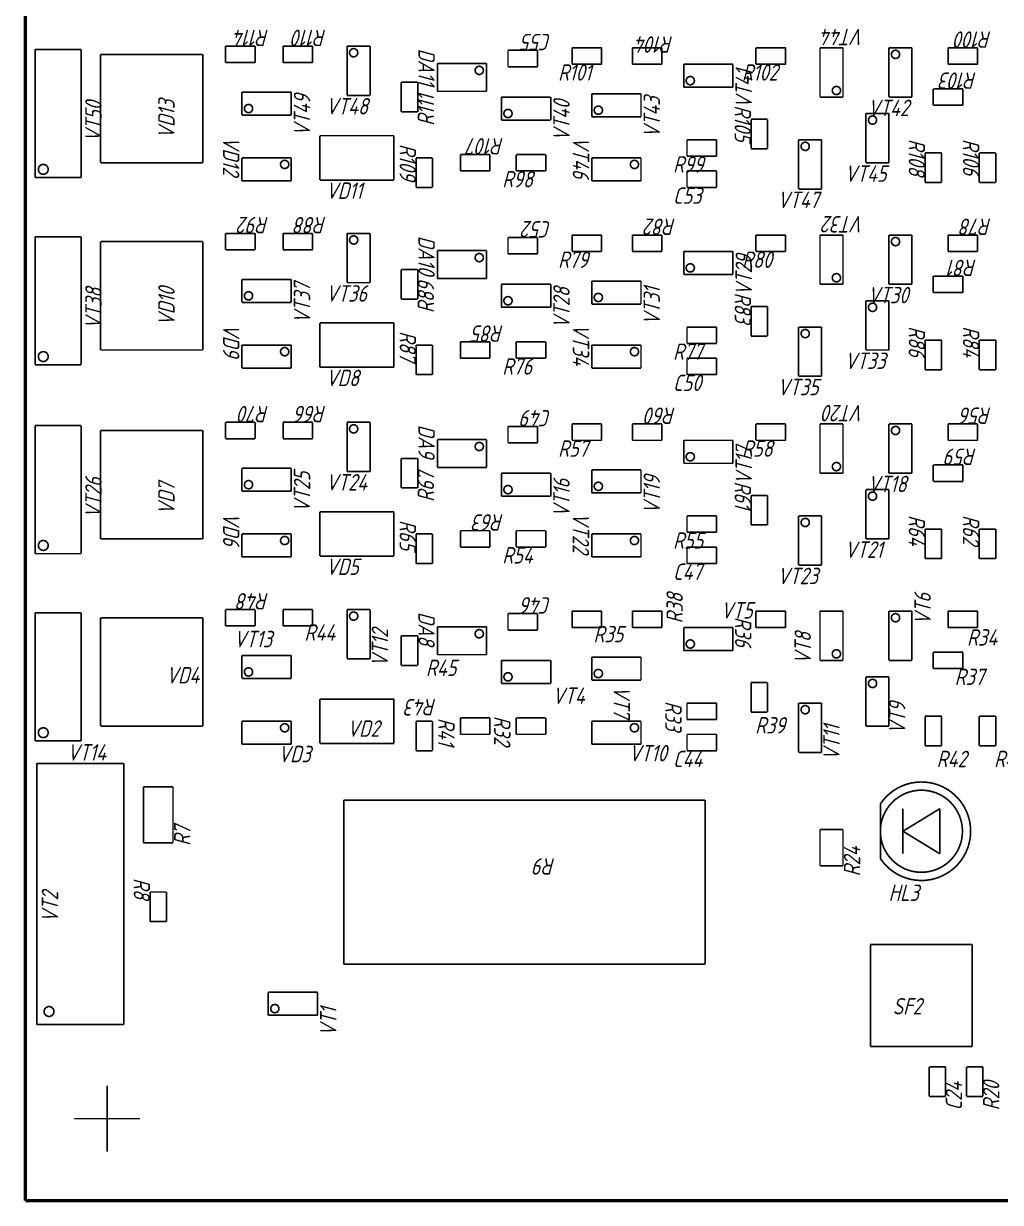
# Model space of a CAD drawing. Header units: inches. Extents: x 100 to 205, y 100 to 243.
# Drawn here: x 99.9 to 159.4, y 99.9 to 171.7 of the extents above; entities that cross this region are included whole.
import ezdxf

# ---------------------------------------------------------------- set-up
doc = ezdxf.new("R2010")
doc.units = ezdxf.units.IN
doc.layers.add('Mechanical1', color=6, linetype='Continuous')
doc.layers.add('Mechanical13', color=56, linetype='Continuous')
doc.styles.add('ГОСТ тип А_Italic', font='', dxfattribs={"height": 0.2})
doc.styles.get('ГОСТ тип А_Italic').set_extended_font_data('ГОСТ тип А', italic=True)

msp = doc.modelspace()

# ---------------------------------------------------------------- linework, layer by layer
at = {"layer": 'Mechanical1', "const_width": 0.2}
for points in [[(100, 100), (100, 243)], [(100, 100), (202, 100)]]:
    msp.add_lwpolyline(points, dxfattribs=at)
at = {"layer": 'Mechanical13', "const_width": 0.1}
for points in [[(100.6, 170.1), (103.4, 170.1)], [(100.6, 162.3), (100.6, 170.1)], [(103.4, 162.3), (103.4, 170.1)], [(112.2, 170.3), (114, 170.3)], [(112.2, 169.3), (112.2, 170.3)], [(114, 169.3), (114, 170.3)], [(115.7, 169.3), (115.7, 170.3)], [(115.7, 170.3), (117.5, 170.3)], [(117.5, 169.3), (117.5, 170.3)], [(119.6, 170.3), (121, 170.3)], [(119.6, 167.3), (119.6, 170.3)], [(121, 167.3), (121, 170.3)], [(133.3, 169.2), (133.3, 170.2)], [(133.3, 170.2), (135.1, 170.2)], [(135.1, 169.2), (135.1, 170.2)], [(136.975, 170.2), (138.775, 170.2)], [(136.975, 169.2), (136.975, 170.2)], [(138.775, 169.2), (138.775, 170.2)], [(144.5, 169.2), (144.5, 170.2)], [(144.5, 170.2), (146.3, 170.2)], [(146.3, 169.2), (146.3, 170.2)], [(148.4, 170.2), (149.8, 170.2)], [(148.4, 167.2), (148.4, 170.2)], [(149.8, 167.2), (149.8, 170.2)], [(152.6, 170.2), (154, 170.2)], [(152.6, 167.2), (152.6, 170.2)], [(154, 167.2), (154, 170.2)], [(156.2, 170.2), (158, 170.2)], [(156.2, 169.2), (156.2, 170.2)], [(158, 169.2), (158, 170.2)], [(104.59, 169.8), (110.81, 169.8)], [(104.59, 163.2), (104.59, 169.8)], [(110.81, 163.2), (110.81, 169.8)], [(129.4, 169.05), (129.4, 170.05)], [(129.4, 170.05), (131.2, 170.05)], [(131.2, 169.05), (131.2, 170.05)], [(112.2, 169.3), (114, 169.3)], [(115.7, 169.3), (117.5, 169.3)], [(125.1, 167.55), (125.1, 169.25)], [(125.1, 169.25), (128.1, 169.25)], [(128.1, 167.55), (128.1, 169.25)], [(129.4, 169.05), (131.2, 169.05)], [(133.3, 169.2), (135.1, 169.2)], [(136.975, 169.2), (138.775, 169.2)], [(140.1, 167.8), (140.1, 169.2)], [(140.1, 169.2), (143.1, 169.2)], [(143.1, 167.8), (143.1, 169.2)], [(144.5, 169.2), (146.3, 169.2)], [(156.2, 169.2), (158, 169.2)], [(122.9, 168.1), (123.9, 168.1)], [(122.9, 166.3), (122.9, 168.1)], [(123.9, 166.3), (123.9, 168.1)], [(113.2, 166.1), (113.2, 167.5)], [(113.2, 167.5), (116.2, 167.5)], [(116.2, 166.1), (116.2, 167.5)], [(119.6, 167.3), (121, 167.3)], [(125.1, 167.55), (128.1, 167.55)], [(129, 167.2), (132, 167.2)], [(129, 165.8), (129, 167.2)], [(132, 165.8), (132, 167.2)], [(134.5, 166), (134.5, 167.4)], [(134.5, 167.4), (137.5, 167.4)], [(137.5, 166), (137.5, 167.4)], [(140.1, 167.8), (143.1, 167.8)], [(148.4, 167.2), (149.8, 167.2)], [(152.6, 167.2), (154, 167.2)], [(155.3, 166.7), (155.3, 167.7)], [(155.3, 167.7), (157.1, 167.7)], [(157.1, 166.7), (157.1, 167.7)], [(155.3, 166.7), (157.1, 166.7)], [(113.2, 166.1), (116.2, 166.1)], [(122.9, 166.3), (123.9, 166.3)], [(129, 165.8), (132, 165.8)], [(134.5, 166), (137.5, 166)], [(144.2, 164.05), (144.2, 165.85)], [(144.2, 165.85), (145.2, 165.85)], [(145.2, 164.05), (145.2, 165.85)], [(151.2, 166.2), (152.6, 166.2)], [(151.2, 163.2), (151.2, 166.2)], [(152.6, 163.2), (152.6, 166.2)], [(117.95, 164.85), (122.45, 164.85)], [(117.95, 162.15), (117.95, 164.85)], [(122.45, 162.15), (122.45, 164.85)], [(140.3, 163.6), (140.3, 164.6)], [(140.3, 164.6), (142.1, 164.6)], [(142.1, 163.6), (142.1, 164.6)], [(147.1, 161.6), (147.1, 164.6)], [(147.1, 164.6), (148.5, 164.6)], [(148.5, 161.6), (148.5, 164.6)], [(126.5, 163.7), (128.3, 163.7)], [(126.5, 162.7), (126.5, 163.7)], [(128.3, 162.7), (128.3, 163.7)], [(129.9, 162.7), (129.9, 163.7)], [(129.9, 163.7), (131.7, 163.7)], [(131.7, 162.7), (131.7, 163.7)], [(140.3, 163.6), (142.1, 163.6)], [(144.2, 164.05), (145.2, 164.05)], [(154.8, 163.8), (155.8, 163.8)], [(154.8, 162), (154.8, 163.8)], [(155.8, 162), (155.8, 163.8)], [(158.1, 163.8), (159.1, 163.8)], [(158.1, 162), (158.1, 163.8)], [(159.1, 162), (159.1, 163.8)], [(104.59, 163.2), (110.81, 163.2)], [(113.2, 162.1), (113.2, 163.5)], [(113.2, 163.5), (116.2, 163.5)], [(116.2, 162.1), (116.2, 163.5)], [(123.8, 163.5), (124.8, 163.5)], [(123.8, 161.7), (123.8, 163.5)], [(124.8, 161.7), (124.8, 163.5)], [(134.5, 163.5), (137.5, 163.5)], [(134.5, 162.1), (134.5, 163.5)], [(137.5, 162.1), (137.5, 163.5)], [(151.2, 163.2), (152.6, 163.2)], [(100.6, 162.3), (103.4, 162.3)], [(126.5, 162.7), (128.3, 162.7)], [(129.9, 162.7), (131.7, 162.7)], [(140.3, 161.7), (140.3, 162.7)], [(140.3, 162.7), (142.1, 162.7)], [(142.1, 161.7), (142.1, 162.7)], [(113.2, 162.1), (116.2, 162.1)], [(117.95, 162.15), (122.45, 162.15)], [(123.8, 161.7), (124.8, 161.7)], [(134.5, 162.1), (137.5, 162.1)], [(140.3, 161.7), (142.1, 161.7)], [(147.1, 161.6), (148.5, 161.6)], [(154.8, 162), (155.8, 162)], [(158.1, 162), (159.1, 162)], [(100.6, 158.7), (103.4, 158.7)], [(100.6, 150.9), (100.6, 158.7)], [(103.4, 150.9), (103.4, 158.7)], [(112.2, 158.9), (114, 158.9)], [(112.2, 157.9), (112.2, 158.9)], [(114, 157.9), (114, 158.9)], [(115.7, 157.9), (115.7, 158.9)], [(115.7, 158.9), (117.5, 158.9)], [(117.5, 157.9), (117.5, 158.9)], [(119.6, 158.9), (121, 158.9)], [(119.6, 155.9), (119.6, 158.9)], [(121, 155.9), (121, 158.9)], [(129.4, 158.65), (131.2, 158.65)], [(129.4, 157.65), (129.4, 158.65)], [(131.2, 157.65), (131.2, 158.65)], [(133.3, 157.8), (133.3, 158.8)], [(133.3, 158.8), (135.1, 158.8)], [(135.1, 157.8), (135.1, 158.8)], [(136.975, 157.8), (136.975, 158.8)], [(136.975, 158.8), (138.775, 158.8)], [(138.775, 157.8), (138.775, 158.8)], [(144.5, 157.8), (144.5, 158.8)], [(144.5, 158.8), (146.3, 158.8)], [(146.3, 157.8), (146.3, 158.8)], [(148.4, 158.8), (149.8, 158.8)], [(148.4, 155.8), (148.4, 158.8)], [(149.8, 155.8), (149.8, 158.8)], [(152.6, 158.8), (154, 158.8)], [(152.6, 155.8), (152.6, 158.8)], [(154, 155.8), (154, 158.8)], [(156.2, 157.8), (156.2, 158.8)], [(156.2, 158.8), (158, 158.8)], [(158, 157.8), (158, 158.8)], [(104.59, 158.4), (110.81, 158.4)], [(104.59, 151.8), (104.59, 158.4)], [(110.81, 151.8), (110.81, 158.4)], [(112.2, 157.9), (114, 157.9)], [(115.7, 157.9), (117.5, 157.9)], [(125.1, 156.15), (125.1, 157.85)], [(125.1, 157.85), (128.1, 157.85)], [(128.1, 156.15), (128.1, 157.85)], [(129.4, 157.65), (131.2, 157.65)], [(133.3, 157.8), (135.1, 157.8)], [(136.975, 157.8), (138.775, 157.8)], [(140.1, 156.4), (140.1, 157.8)], [(140.1, 157.8), (143.1, 157.8)], [(143.1, 156.4), (143.1, 157.8)], [(144.5, 157.8), (146.3, 157.8)], [(156.2, 157.8), (158, 157.8)], [(122.9, 156.7), (123.9, 156.7)], [(122.9, 154.9), (122.9, 156.7)], [(123.9, 154.9), (123.9, 156.7)], [(113.2, 156.1), (116.2, 156.1)], [(113.2, 154.7), (113.2, 156.1)], [(116.2, 154.7), (116.2, 156.1)], [(119.6, 155.9), (121, 155.9)], [(125.1, 156.15), (128.1, 156.15)], [(129, 155.8), (132, 155.8)], [(129, 154.4), (129, 155.8)], [(132, 154.4), (132, 155.8)], [(134.5, 154.6), (134.5, 156)], [(134.5, 156), (137.5, 156)], [(137.5, 154.6), (137.5, 156)], [(140.1, 156.4), (143.1, 156.4)], [(148.4, 155.8), (149.8, 155.8)], [(152.6, 155.8), (154, 155.8)], [(155.3, 155.3), (155.3, 156.3)], [(155.3, 156.3), (157.1, 156.3)], [(157.1, 155.3), (157.1, 156.3)], [(155.3, 155.3), (157.1, 155.3)], [(113.2, 154.7), (116.2, 154.7)], [(122.9, 154.9), (123.9, 154.9)], [(129, 154.4), (132, 154.4)], [(134.5, 154.6), (137.5, 154.6)], [(144.2, 154.45), (145.2, 154.45)], [(144.2, 152.65), (144.2, 154.45)], [(145.2, 152.65), (145.2, 154.45)], [(151.2, 154.8), (152.6, 154.8)], [(151.2, 151.8), (151.2, 154.8)], [(152.6, 151.8), (152.6, 154.8)], [(117.95, 150.75), (117.95, 153.45)], [(117.95, 153.45), (122.45, 153.45)], [(122.45, 150.75), (122.45, 153.45)], [(140.3, 152.2), (140.3, 153.2)], [(140.3, 153.2), (142.1, 153.2)], [(142.1, 152.2), (142.1, 153.2)], [(147.1, 153.2), (148.5, 153.2)], [(147.1, 150.2), (147.1, 153.2)], [(148.5, 150.2), (148.5, 153.2)], [(126.5, 151.3), (126.5, 152.3)], [(126.5, 152.3), (128.3, 152.3)], [(128.3, 151.3), (128.3, 152.3)], [(129.9, 151.3), (129.9, 152.3)], [(129.9, 152.3), (131.7, 152.3)], [(131.7, 151.3), (131.7, 152.3)], [(140.3, 152.2), (142.1, 152.2)], [(144.2, 152.65), (145.2, 152.65)], [(154.8, 152.4), (155.8, 152.4)], [(154.8, 150.6), (154.8, 152.4)], [(155.8, 150.6), (155.8, 152.4)], [(158.1, 152.4), (159.1, 152.4)], [(158.1, 150.6), (158.1, 152.4)], [(159.1, 150.6), (159.1, 152.4)], [(104.59, 151.8), (110.81, 151.8)], [(113.2, 150.7), (113.2, 152.1)], [(113.2, 152.1), (116.2, 152.1)], [(116.2, 150.7), (116.2, 152.1)], [(123.8, 152.1), (124.8, 152.1)], [(123.8, 150.3), (123.8, 152.1)], [(124.8, 150.3), (124.8, 152.1)], [(134.5, 152.1), (137.5, 152.1)], [(134.5, 150.7), (134.5, 152.1)], [(137.5, 150.7), (137.5, 152.1)], [(151.2, 151.8), (152.6, 151.8)], [(100.6, 150.9), (103.4, 150.9)], [(113.2, 150.7), (116.2, 150.7)], [(117.95, 150.75), (122.45, 150.75)], [(126.5, 151.3), (128.3, 151.3)], [(129.9, 151.3), (131.7, 151.3)], [(134.5, 150.7), (137.5, 150.7)], [(140.3, 150.3), (140.3, 151.3)], [(140.3, 151.3), (142.1, 151.3)], [(142.1, 150.3), (142.1, 151.3)], [(123.8, 150.3), (124.8, 150.3)], [(140.3, 150.3), (142.1, 150.3)], [(147.1, 150.2), (148.5, 150.2)], [(154.8, 150.6), (155.8, 150.6)], [(158.1, 150.6), (159.1, 150.6)], [(100.6, 147.2), (103.4, 147.2)], [(100.6, 139.4), (100.6, 147.2)], [(103.4, 139.4), (103.4, 147.2)], [(112.2, 147.4), (114, 147.4)], [(112.2, 146.4), (112.2, 147.4)], [(114, 146.4), (114, 147.4)], [(115.7, 146.4), (115.7, 147.4)], [(115.7, 147.4), (117.5, 147.4)], [(117.5, 146.4), (117.5, 147.4)], [(119.6, 147.4), (121, 147.4)], [(119.6, 144.4), (119.6, 147.4)], [(121, 144.4), (121, 147.4)], [(129.4, 146.15), (129.4, 147.15)], [(129.4, 147.15), (131.2, 147.15)], [(131.2, 146.15), (131.2, 147.15)], [(133.3, 146.3), (133.3, 147.3)], [(133.3, 147.3), (135.1, 147.3)], [(135.1, 146.3), (135.1, 147.3)], [(136.975, 146.3), (136.975, 147.3)], [(136.975, 147.3), (138.775, 147.3)], [(138.775, 146.3), (138.775, 147.3)], [(144.5, 146.3), (144.5, 147.3)], [(144.5, 147.3), (146.3, 147.3)], [(146.3, 146.3), (146.3, 147.3)], [(148.4, 144.3), (148.4, 147.3)], [(148.4, 147.3), (149.8, 147.3)], [(149.8, 144.3), (149.8, 147.3)], [(152.6, 147.3), (154, 147.3)], [(152.6, 144.3), (152.6, 147.3)], [(154, 144.3), (154, 147.3)], [(156.2, 146.3), (156.2, 147.3)], [(156.2, 147.3), (158, 147.3)], [(158, 146.3), (158, 147.3)], [(104.59, 146.9), (110.81, 146.9)], [(104.59, 140.3), (104.59, 146.9)], [(110.81, 140.3), (110.81, 146.9)], [(112.2, 146.4), (114, 146.4)], [(115.7, 146.4), (117.5, 146.4)], [(125.1, 144.65), (125.1, 146.35)], [(125.1, 146.35), (128.1, 146.35)], [(128.1, 144.65), (128.1, 146.35)], [(129.4, 146.15), (131.2, 146.15)], [(133.3, 146.3), (135.1, 146.3)], [(136.975, 146.3), (138.775, 146.3)], [(140.1, 144.9), (140.1, 146.3)], [(140.1, 146.3), (143.1, 146.3)], [(143.1, 144.9), (143.1, 146.3)], [(144.5, 146.3), (146.3, 146.3)], [(156.2, 146.3), (158, 146.3)], [(122.9, 145.2), (123.9, 145.2)], [(122.9, 143.4), (122.9, 145.2)], [(123.9, 143.4), (123.9, 145.2)], [(113.2, 143.2), (113.2, 144.6)], [(113.2, 144.6), (116.2, 144.6)], [(116.2, 143.2), (116.2, 144.6)], [(119.6, 144.4), (121, 144.4)], [(125.1, 144.65), (128.1, 144.65)], [(129, 144.3), (132, 144.3)], [(129, 142.9), (129, 144.3)], [(132, 142.9), (132, 144.3)], [(134.5, 143.1), (134.5, 144.5)], [(134.5, 144.5), (137.5, 144.5)], [(137.5, 143.1), (137.5, 144.5)], [(140.1, 144.9), (143.1, 144.9)], [(148.4, 144.3), (149.8, 144.3)], [(152.6, 144.3), (154, 144.3)], [(155.3, 143.8), (155.3, 144.8)], [(155.3, 144.8), (157.1, 144.8)], [(157.1, 143.8), (157.1, 144.8)], [(155.3, 143.8), (157.1, 143.8)], [(113.2, 143.2), (116.2, 143.2)], [(122.9, 143.4), (123.9, 143.4)], [(129, 142.9), (132, 142.9)], [(134.5, 143.1), (137.5, 143.1)], [(144.2, 142.95), (145.2, 142.95)], [(144.2, 141.15), (144.2, 142.95)], [(145.2, 141.15), (145.2, 142.95)], [(151.2, 143.3), (152.6, 143.3)], [(151.2, 140.3), (151.2, 143.3)], [(152.6, 140.3), (152.6, 143.3)], [(117.95, 141.95), (122.45, 141.95)], [(117.95, 139.25), (117.95, 141.95)], [(122.45, 139.25), (122.45, 141.95)], [(140.3, 140.7), (140.3, 141.7)], [(140.3, 141.7), (142.1, 141.7)], [(142.1, 140.7), (142.1, 141.7)], [(147.1, 141.7), (148.5, 141.7)], [(147.1, 138.7), (147.1, 141.7)], [(148.5, 138.7), (148.5, 141.7)], [(126.5, 139.8), (126.5, 140.8)], [(126.5, 140.8), (128.3, 140.8)], [(128.3, 139.8), (128.3, 140.8)], [(129.9, 139.8), (129.9, 140.8)], [(129.9, 140.8), (131.7, 140.8)], [(131.7, 139.8), (131.7, 140.8)], [(140.3, 140.7), (142.1, 140.7)], [(144.2, 141.15), (145.2, 141.15)], [(154.8, 140.9), (155.8, 140.9)], [(154.8, 139.1), (154.8, 140.9)], [(155.8, 139.1), (155.8, 140.9)], [(158.1, 140.9), (159.1, 140.9)], [(158.1, 139.1), (158.1, 140.9)], [(159.1, 139.1), (159.1, 140.9)], [(104.59, 140.3), (110.81, 140.3)], [(113.2, 139.2), (113.2, 140.6)], [(113.2, 140.6), (116.2, 140.6)], [(116.2, 139.2), (116.2, 140.6)], [(123.8, 138.8), (123.8, 140.6)], [(123.8, 140.6), (124.8, 140.6)], [(124.8, 138.8), (124.8, 140.6)], [(134.5, 139.2), (134.5, 140.6)], [(134.5, 140.6), (137.5, 140.6)], [(137.5, 139.2), (137.5, 140.6)], [(151.2, 140.3), (152.6, 140.3)], [(100.6, 139.4), (103.4, 139.4)], [(113.2, 139.2), (116.2, 139.2)], [(117.95, 139.25), (122.45, 139.25)], [(126.5, 139.8), (128.3, 139.8)], [(129.9, 139.8), (131.7, 139.8)], [(134.5, 139.2), (137.5, 139.2)], [(140.3, 138.8), (140.3, 139.8)], [(140.3, 139.8), (142.1, 139.8)], [(142.1, 138.8), (142.1, 139.8)], [(123.8, 138.8), (124.8, 138.8)], [(140.3, 138.8), (142.1, 138.8)], [(147.1, 138.7), (148.5, 138.7)], [(154.8, 139.1), (155.8, 139.1)], [(158.1, 139.1), (159.1, 139.1)], [(100.6, 128), (100.6, 135.8)], [(100.6, 135.8), (103.4, 135.8)], [(103.4, 128), (103.4, 135.8)], [(112.2, 135), (112.2, 136)], [(112.2, 136), (114, 136)], [(114, 135), (114, 136)], [(115.7, 136), (117.5, 136)], [(115.7, 135), (115.7, 136)], [(117.5, 135), (117.5, 136)], [(119.6, 133), (119.6, 136)], [(119.6, 136), (121, 136)], [(121, 133), (121, 136)], [(129.4, 134.75), (129.4, 135.75)], [(129.4, 135.75), (131.2, 135.75)], [(131.2, 134.75), (131.2, 135.75)], [(133.3, 135.9), (135.1, 135.9)], [(133.3, 134.9), (133.3, 135.9)], [(135.1, 134.9), (135.1, 135.9)], [(136.975, 135.9), (138.775, 135.9)], [(136.975, 134.9), (136.975, 135.9)], [(138.775, 134.9), (138.775, 135.9)], [(144.5, 135.9), (146.3, 135.9)], [(144.5, 134.9), (144.5, 135.9)], [(146.3, 134.9), (146.3, 135.9)], [(148.4, 135.9), (149.8, 135.9)], [(148.4, 132.9), (148.4, 135.9)], [(149.8, 132.9), (149.8, 135.9)], [(152.6, 132.9), (152.6, 135.9)], [(152.6, 135.9), (154, 135.9)], [(154, 132.9), (154, 135.9)], [(156.2, 134.9), (156.2, 135.9)], [(156.2, 135.9), (158, 135.9)], [(158, 134.9), (158, 135.9)], [(104.59, 128.9), (104.59, 135.5)], [(104.59, 135.5), (110.81, 135.5)], [(110.81, 128.9), (110.81, 135.5)], [(112.2, 135), (114, 135)], [(115.7, 135), (117.5, 135)], [(125.1, 133.25), (125.1, 134.95)], [(125.1, 134.95), (128.1, 134.95)], [(128.1, 133.25), (128.1, 134.95)], [(133.3, 134.9), (135.1, 134.9)], [(136.975, 134.9), (138.775, 134.9)], [(140.1, 133.5), (140.1, 134.9)], [(140.1, 134.9), (143.1, 134.9)], [(143.1, 133.5), (143.1, 134.9)], [(144.5, 134.9), (146.3, 134.9)], [(156.2, 134.9), (158, 134.9)], [(122.9, 132.6), (122.9, 134.4)], [(122.9, 134.4), (123.9, 134.4)], [(123.9, 132.6), (123.9, 134.4)], [(129.4, 134.75), (131.2, 134.75)], [(140.1, 133.5), (143.1, 133.5)], [(113.2, 131.8), (113.2, 133.2)], [(113.2, 133.2), (116.2, 133.2)], [(116.2, 131.8), (116.2, 133.2)], [(119.6, 133), (121, 133)], [(125.1, 133.25), (128.1, 133.25)], [(129, 132.9), (132, 132.9)], [(129, 131.5), (129, 132.9)], [(132, 131.5), (132, 132.9)], [(134.5, 133.1), (137.5, 133.1)], [(134.5, 131.7), (134.5, 133.1)], [(137.5, 131.7), (137.5, 133.1)], [(148.4, 132.9), (149.8, 132.9)], [(152.6, 132.9), (154, 132.9)], [(155.3, 132.4), (155.3, 133.4)], [(155.3, 133.4), (157.1, 133.4)], [(157.1, 132.4), (157.1, 133.4)], [(122.9, 132.6), (123.9, 132.6)], [(155.3, 132.4), (157.1, 132.4)], [(113.2, 131.8), (116.2, 131.8)], [(129, 131.5), (132, 131.5)], [(134.5, 131.7), (137.5, 131.7)], [(144.2, 129.75), (144.2, 131.55)], [(144.2, 131.55), (145.2, 131.55)], [(145.2, 129.75), (145.2, 131.55)], [(151.2, 131.9), (152.6, 131.9)], [(151.2, 128.9), (151.2, 131.9)], [(152.6, 128.9), (152.6, 131.9)], [(117.95, 130.55), (122.45, 130.55)], [(117.95, 127.85), (117.95, 130.55)], [(122.45, 127.85), (122.45, 130.55)], [(140.3, 130.3), (142.1, 130.3)], [(140.3, 129.3), (140.3, 130.3)], [(142.1, 129.3), (142.1, 130.3)], [(147.1, 127.3), (147.1, 130.3)], [(147.1, 130.3), (148.5, 130.3)], [(148.5, 127.3), (148.5, 130.3)], [(113.2, 129.2), (116.2, 129.2)], [(113.2, 127.8), (113.2, 129.2)], [(116.2, 127.8), (116.2, 129.2)], [(123.8, 127.4), (123.8, 129.2)], [(123.8, 129.2), (124.8, 129.2)], [(124.8, 127.4), (124.8, 129.2)], [(126.5, 129.4), (128.3, 129.4)], [(126.5, 128.4), (126.5, 129.4)], [(128.3, 128.4), (128.3, 129.4)], [(129.9, 129.4), (131.7, 129.4)], [(129.9, 128.4), (129.9, 129.4)], [(131.7, 128.4), (131.7, 129.4)], [(134.5, 129.2), (137.5, 129.2)], [(134.5, 127.8), (134.5, 129.2)], [(137.5, 127.8), (137.5, 129.2)], [(140.3, 129.3), (142.1, 129.3)], [(144.2, 129.75), (145.2, 129.75)], [(154.8, 127.7), (154.8, 129.5)], [(154.8, 129.5), (155.8, 129.5)], [(155.8, 127.7), (155.8, 129.5)], [(158.1, 127.7), (158.1, 129.5)], [(158.1, 129.5), (159.1, 129.5)], [(159.1, 127.7), (159.1, 129.5)], [(104.59, 128.9), (110.81, 128.9)], [(151.2, 128.9), (152.6, 128.9)], [(100.6, 128), (103.4, 128)], [(113.2, 127.8), (116.2, 127.8)], [(117.95, 127.85), (122.45, 127.85)], [(126.5, 128.4), (128.3, 128.4)], [(129.9, 128.4), (131.7, 128.4)], [(134.5, 127.8), (137.5, 127.8)], [(140.3, 127.4), (140.3, 128.4)], [(140.3, 128.4), (142.1, 128.4)], [(142.1, 127.4), (142.1, 128.4)], [(123.8, 127.4), (124.8, 127.4)], [(140.3, 127.4), (142.1, 127.4)], [(147.1, 127.3), (148.5, 127.3)], [(154.8, 127.7), (155.8, 127.7)], [(158.1, 127.7), (159.1, 127.7)], [(100.7, 126.625), (106, 126.625)], [(100.7, 110.725), (100.7, 126.625)], [(106, 110.725), (106, 126.625)], [(107.2, 121.8), (107.2, 125.2)], [(107.2, 125.2), (109, 125.2)], [(109, 121.8), (109, 125.2)], [(119.4, 114.4), (119.4, 124.4)], [(119.4, 124.4), (141.4, 124.4)], [(141.4, 114.4), (141.4, 124.4)], [(152.075, 120.842), (152.075, 124.164)], [(153.45, 122.5), (155.7, 123.875)], [(153.45, 121.125), (153.45, 123.875)], [(155.7, 121.125), (155.7, 123.875)], [(148.4, 122.6), (149.8, 122.6)], [(148.4, 120.4), (148.4, 122.6)], [(149.8, 120.4), (149.8, 122.6)], [(153.45, 122.5), (155.7, 121.125)], [(107.2, 121.8), (109, 121.8)], [(148.4, 120.4), (149.8, 120.4)], [(107.6, 117), (107.6, 118.8)], [(107.6, 118.8), (108.6, 118.8)], [(108.6, 117), (108.6, 118.8)], [(107.6, 117), (108.6, 117)], [(151.475, 115.6), (157.675, 115.6)], [(151.475, 109.4), (151.475, 115.6)], [(157.675, 109.4), (157.675, 115.6)], [(119.4, 114.4), (130.4, 114.4)], [(130.4, 114.4), (141.4, 114.4)], [(114.8, 112.7), (117.8, 112.7)], [(114.8, 111.3), (114.8, 112.7)], [(117.8, 111.3), (117.8, 112.7)], [(114.8, 111.3), (117.8, 111.3)], [(100.7, 110.725), (106, 110.725)], [(151.475, 109.4), (157.675, 109.4)], [(155.05, 106.35), (155.05, 108.15)], [(155.05, 108.15), (156.05, 108.15)], [(156.05, 106.35), (156.05, 108.15)], [(157.325, 106.35), (157.325, 108.15)], [(157.325, 108.15), (158.325, 108.15)], [(158.325, 106.35), (158.325, 108.15)], [(105, 103), (105, 107)], [(155.05, 106.35), (156.05, 106.35)], [(157.325, 106.35), (158.325, 106.35)], [(103, 105), (107, 105)]]:
    msp.add_lwpolyline(points, dxfattribs=at)
at = {"layer": 'Mechanical13'}
for points, const_width in [([(120.25, 169.9, 1), (119.75, 169.9, 1)], 0.1), ([(119.725, 169.9, 1), (119.775, 169.9, 1)], 0.05), ([(120.225, 169.9, 1), (120.275, 169.9, 1)], 0.05), ([(153.25, 169.8, 1), (152.75, 169.8, 1)], 0.1), ([(152.725, 169.8, 1), (152.775, 169.8, 1)], 0.05), ([(153.225, 169.8, 1), (153.275, 169.8, 1)], 0.05), ([(127.9, 168.825, 1), (127.4, 168.825, 1)], 0.1), ([(127.375, 168.825, 1), (127.425, 168.825, 1)], 0.05), ([(127.875, 168.825, 1), (127.925, 168.825, 1)], 0.05), ([(140.75, 168.2, 1), (140.25, 168.2, 1)], 0.1), ([(140.225, 168.2, 1), (140.275, 168.2, 1)], 0.05), ([(140.725, 168.2, 1), (140.775, 168.2, 1)], 0.05), ([(149.65, 167.6, 1), (149.15, 167.6, 1)], 0.1), ([(149.125, 167.6, 1), (149.175, 167.6, 1)], 0.05), ([(149.625, 167.6, 1), (149.675, 167.6, 1)], 0.05), ([(113.85, 166.5, 1), (113.35, 166.5, 1)], 0.1), ([(113.325, 166.5, 1), (113.375, 166.5, 1)], 0.05), ([(113.825, 166.5, 1), (113.875, 166.5, 1)], 0.05), ([(135.15, 166.4, 1), (134.65, 166.4, 1)], 0.1), ([(129.65, 166.2, 1), (129.15, 166.2, 1)], 0.1), ([(129.125, 166.2, 1), (129.175, 166.2, 1)], 0.05), ([(129.625, 166.2, 1), (129.675, 166.2, 1)], 0.05), ([(134.625, 166.4, 1), (134.675, 166.4, 1)], 0.05), ([(135.125, 166.4, 1), (135.175, 166.4, 1)], 0.05), ([(151.85, 165.8, 1), (151.35, 165.8, 1)], 0.1), ([(151.325, 165.8, 1), (151.375, 165.8, 1)], 0.05), ([(151.825, 165.8, 1), (151.875, 165.8, 1)], 0.05), ([(147.75, 164.2, 1), (147.25, 164.2, 1)], 0.1), ([(147.225, 164.2, 1), (147.275, 164.2, 1)], 0.05), ([(147.725, 164.2, 1), (147.775, 164.2, 1)], 0.05), ([(101.4, 162.8, 1), (100.8, 162.8, 1)], 0.1), ([(116.05, 163.1, 1), (115.55, 163.1, 1)], 0.1), ([(115.525, 163.1, 1), (115.575, 163.1, 1)], 0.05), ([(116.025, 163.1, 1), (116.075, 163.1, 1)], 0.05), ([(137.35, 163.1, 1), (136.85, 163.1, 1)], 0.1), ([(136.825, 163.1, 1), (136.875, 163.1, 1)], 0.05), ([(137.325, 163.1, 1), (137.375, 163.1, 1)], 0.05), ([(100.775, 162.8, 1), (100.825, 162.8, 1)], 0.05), ([(101.375, 162.8, 1), (101.425, 162.8, 1)], 0.05), ([(120.25, 158.5, 1), (119.75, 158.5, 1)], 0.1), ([(153.25, 158.4, 1), (152.75, 158.4, 1)], 0.1), ([(119.725, 158.5, 1), (119.775, 158.5, 1)], 0.05), ([(120.225, 158.5, 1), (120.275, 158.5, 1)], 0.05), ([(152.725, 158.4, 1), (152.775, 158.4, 1)], 0.05), ([(153.225, 158.4, 1), (153.275, 158.4, 1)], 0.05), ([(127.9, 157.425, 1), (127.4, 157.425, 1)], 0.1), ([(127.375, 157.425, 1), (127.425, 157.425, 1)], 0.05), ([(127.875, 157.425, 1), (127.925, 157.425, 1)], 0.05), ([(140.75, 156.8, 1), (140.25, 156.8, 1)], 0.1), ([(140.225, 156.8, 1), (140.275, 156.8, 1)], 0.05), ([(140.725, 156.8, 1), (140.775, 156.8, 1)], 0.05), ([(149.65, 156.2, 1), (149.15, 156.2, 1)], 0.1), ([(149.125, 156.2, 1), (149.175, 156.2, 1)], 0.05), ([(149.625, 156.2, 1), (149.675, 156.2, 1)], 0.05), ([(113.85, 155.1, 1), (113.35, 155.1, 1)], 0.1), ([(113.325, 155.1, 1), (113.375, 155.1, 1)], 0.05), ([(113.825, 155.1, 1), (113.875, 155.1, 1)], 0.05), ([(129.65, 154.8, 1), (129.15, 154.8, 1)], 0.1), ([(135.15, 155, 1), (134.65, 155, 1)], 0.1), ([(134.625, 155, 1), (134.675, 155, 1)], 0.05), ([(135.125, 155, 1), (135.175, 155, 1)], 0.05), ([(129.125, 154.8, 1), (129.175, 154.8, 1)], 0.05), ([(129.625, 154.8, 1), (129.675, 154.8, 1)], 0.05), ([(151.85, 154.4, 1), (151.35, 154.4, 1)], 0.1), ([(151.325, 154.4, 1), (151.375, 154.4, 1)], 0.05), ([(151.825, 154.4, 1), (151.875, 154.4, 1)], 0.05), ([(147.75, 152.8, 1), (147.25, 152.8, 1)], 0.1), ([(147.225, 152.8, 1), (147.275, 152.8, 1)], 0.05), ([(147.725, 152.8, 1), (147.775, 152.8, 1)], 0.05), ([(101.4, 151.4, 1), (100.8, 151.4, 1)], 0.1), ([(100.775, 151.4, 1), (100.825, 151.4, 1)], 0.05), ([(101.375, 151.4, 1), (101.425, 151.4, 1)], 0.05), ([(116.05, 151.7, 1), (115.55, 151.7, 1)], 0.1), ([(115.525, 151.7, 1), (115.575, 151.7, 1)], 0.05), ([(116.025, 151.7, 1), (116.075, 151.7, 1)], 0.05), ([(137.35, 151.7, 1), (136.85, 151.7, 1)], 0.1), ([(136.825, 151.7, 1), (136.875, 151.7, 1)], 0.05), ([(137.325, 151.7, 1), (137.375, 151.7, 1)], 0.05), ([(120.25, 147, 1), (119.75, 147, 1)], 0.1), ([(153.25, 146.9, 1), (152.75, 146.9, 1)], 0.1), ([(119.725, 147, 1), (119.775, 147, 1)], 0.05), ([(120.225, 147, 1), (120.275, 147, 1)], 0.05), ([(152.725, 146.9, 1), (152.775, 146.9, 1)], 0.05), ([(153.225, 146.9, 1), (153.275, 146.9, 1)], 0.05), ([(127.9, 145.925, 1), (127.4, 145.925, 1)], 0.1), ([(127.375, 145.925, 1), (127.425, 145.925, 1)], 0.05), ([(127.875, 145.925, 1), (127.925, 145.925, 1)], 0.05), ([(140.75, 145.3, 1), (140.25, 145.3, 1)], 0.1), ([(140.225, 145.3, 1), (140.275, 145.3, 1)], 0.05), ([(140.725, 145.3, 1), (140.775, 145.3, 1)], 0.05), ([(149.65, 144.7, 1), (149.15, 144.7, 1)], 0.1), ([(149.125, 144.7, 1), (149.175, 144.7, 1)], 0.05), ([(149.625, 144.7, 1), (149.675, 144.7, 1)], 0.05), ([(113.85, 143.6, 1), (113.35, 143.6, 1)], 0.1), ([(113.325, 143.6, 1), (113.375, 143.6, 1)], 0.05), ([(113.825, 143.6, 1), (113.875, 143.6, 1)], 0.05), ([(129.65, 143.3, 1), (129.15, 143.3, 1)], 0.1), ([(135.15, 143.5, 1), (134.65, 143.5, 1)], 0.1), ([(134.625, 143.5, 1), (134.675, 143.5, 1)], 0.05), ([(135.125, 143.5, 1), (135.175, 143.5, 1)], 0.05), ([(129.125, 143.3, 1), (129.175, 143.3, 1)], 0.05), ([(129.625, 143.3, 1), (129.675, 143.3, 1)], 0.05), ([(151.85, 142.9, 1), (151.35, 142.9, 1)], 0.1), ([(151.325, 142.9, 1), (151.375, 142.9, 1)], 0.05), ([(151.825, 142.9, 1), (151.875, 142.9, 1)], 0.05), ([(147.75, 141.3, 1), (147.25, 141.3, 1)], 0.1), ([(147.225, 141.3, 1), (147.275, 141.3, 1)], 0.05), ([(147.725, 141.3, 1), (147.775, 141.3, 1)], 0.05), ([(101.4, 139.9, 1), (100.8, 139.9, 1)], 0.1), ([(116.05, 140.2, 1), (115.55, 140.2, 1)], 0.1), ([(115.525, 140.2, 1), (115.575, 140.2, 1)], 0.05), ([(116.025, 140.2, 1), (116.075, 140.2, 1)], 0.05), ([(137.35, 140.2, 1), (136.85, 140.2, 1)], 0.1), ([(136.825, 140.2, 1), (136.875, 140.2, 1)], 0.05), ([(137.325, 140.2, 1), (137.375, 140.2, 1)], 0.05), ([(100.775, 139.9, 1), (100.825, 139.9, 1)], 0.05), ([(101.375, 139.9, 1), (101.425, 139.9, 1)], 0.05), ([(120.25, 135.6, 1), (119.75, 135.6, 1)], 0.1), ([(153.25, 135.5, 1), (152.75, 135.5, 1)], 0.1), ([(119.725, 135.6, 1), (119.775, 135.6, 1)], 0.05), ([(120.225, 135.6, 1), (120.275, 135.6, 1)], 0.05), ([(152.725, 135.5, 1), (152.775, 135.5, 1)], 0.05), ([(153.225, 135.5, 1), (153.275, 135.5, 1)], 0.05), ([(127.9, 134.525, 1), (127.4, 134.525, 1)], 0.1), ([(127.375, 134.525, 1), (127.425, 134.525, 1)], 0.05), ([(127.875, 134.525, 1), (127.925, 134.525, 1)], 0.05), ([(140.75, 133.9, 1), (140.25, 133.9, 1)], 0.1), ([(140.225, 133.9, 1), (140.275, 133.9, 1)], 0.05), ([(140.725, 133.9, 1), (140.775, 133.9, 1)], 0.05), ([(149.65, 133.3, 1), (149.15, 133.3, 1)], 0.1), ([(149.125, 133.3, 1), (149.175, 133.3, 1)], 0.05), ([(149.625, 133.3, 1), (149.675, 133.3, 1)], 0.05), ([(113.85, 132.2, 1), (113.35, 132.2, 1)], 0.1), ([(113.325, 132.2, 1), (113.375, 132.2, 1)], 0.05), ([(113.825, 132.2, 1), (113.875, 132.2, 1)], 0.05), ([(129.65, 131.9, 1), (129.15, 131.9, 1)], 0.1), ([(135.15, 132.1, 1), (134.65, 132.1, 1)], 0.1), ([(134.625, 132.1, 1), (134.675, 132.1, 1)], 0.05), ([(135.125, 132.1, 1), (135.175, 132.1, 1)], 0.05), ([(129.125, 131.9, 1), (129.175, 131.9, 1)], 0.05), ([(129.625, 131.9, 1), (129.675, 131.9, 1)], 0.05), ([(151.85, 131.5, 1), (151.35, 131.5, 1)], 0.1), ([(151.325, 131.5, 1), (151.375, 131.5, 1)], 0.05), ([(151.825, 131.5, 1), (151.875, 131.5, 1)], 0.05), ([(147.75, 129.9, 1), (147.25, 129.9, 1)], 0.1), ([(147.225, 129.9, 1), (147.275, 129.9, 1)], 0.05), ([(147.725, 129.9, 1), (147.775, 129.9, 1)], 0.05), ([(101.4, 128.5, 1), (100.8, 128.5, 1)], 0.1), ([(100.775, 128.5, 1), (100.825, 128.5, 1)], 0.05), ([(101.375, 128.5, 1), (101.425, 128.5, 1)], 0.05), ([(116.05, 128.8, 1), (115.55, 128.8, 1)], 0.1), ([(115.525, 128.8, 1), (115.575, 128.8, 1)], 0.05), ([(116.025, 128.8, 1), (116.075, 128.8, 1)], 0.05), ([(137.35, 128.8, 1), (136.85, 128.8, 1)], 0.1), ([(136.825, 128.8, 1), (136.875, 128.8, 1)], 0.05), ([(137.325, 128.8, 1), (137.375, 128.8, 1)], 0.05), ([(157.075, 122.5, 1), (152.075, 122.5, 1)], 0.1), ([(152.054, 124.164, 1), (152.104, 124.164, 1)], 0.05), ([(152.05, 122.5, 1), (152.1, 122.5, 1)], 0.05), ([(157.05, 122.5, 1), (157.1, 122.5, 1)], 0.05), ([(152.05, 120.842, 1), (152.1, 120.842, 1)], 0.05), ([(115.45, 111.7, 1), (114.95, 111.7, 1)], 0.1), ([(101.75, 111.525, 1), (101.15, 111.525, 1)], 0.1), ([(101.125, 111.525, 1), (101.175, 111.525, 1)], 0.05), ([(101.725, 111.525, 1), (101.775, 111.525, 1)], 0.05), ([(114.925, 111.7, 1), (114.975, 111.7, 1)], 0.05), ([(115.425, 111.7, 1), (115.475, 111.7, 1)], 0.05)]:
    msp.add_lwpolyline(points, format="xyb", close=True, dxfattribs=dict(at, const_width=const_width))
at = {"layer": 'Mechanical13', "const_width": 0.1}
msp.add_lwpolyline([(152.079, 124.164, -3.309689), (152.075, 120.842)], format="xyb", dxfattribs=at)

# ---------------------------------------------------------------- texts
at = {"layer": 'Mechanical13', "style": 'ГОСТ тип А_Italic'}
for s, rotation, p in [('R114', 180, (114.85, 171.3)), ('R110', 180, (118.35, 171.3)), ('C55', 180, (132.05, 171.05)), ('R104', 180, (139.475, 170.9)), ('VT44', 180, (151.1, 171.357)), ('R100', 180, (158.85, 171.2)), ('DA11', 270, (123.943, 170.152)), ('R101', 360, (132.45, 168.2)), ('VT41', 90, (144.257, 166.5)), ('R102', 360, (143.65, 168.2)), ('R103', 180, (157.95, 168.7)), ('VT49', 90, (117.357, 164.8)), ('R111', 90, (124.9, 165.45)), ('VT43', 90, (138.657, 164.7)), ('VT50', 90, (104.655, 164.45)), ('VD13', 90, (109.1, 164.65)), ('VT40', 90, (133.157, 164.5)), ('R105', 270, (143.2, 166.7)), ('VD12', 270, (112.043, 164.8)), ('R107', 180, (129.15, 164.7)), ('VT46', 270, (133.343, 164.8)), ('R108', 270, (153.8, 164.65)), ('R106', 270, (157.1, 164.65)), ('R109', 270, (122.8, 164.35)), ('R99', 360, (139.45, 162.6)), ('R98', 360, (129.05, 161.7)), ('C53', 360, (139.45, 160.7)), ('R92', 180, (114.85, 159.9)), ('R88', 180, (118.35, 159.9)), ('C52', 180, (132.05, 159.65)), ('R82', 180, (139.625, 159.8)), ('VT32', 180, (151.1, 159.957)), ('R78', 180, (158.85, 159.8)), ('DA10', 270, (123.943, 158.752)), ('R79', 360, (132.45, 156.8)), ('VT29', 90, (144.257, 155.1)), ('R80', 360, (143.65, 156.8)), ('R81', 180, (157.95, 157.3)), ('VD10', 90, (109.1, 153.25)), ('VT37', 90, (117.357, 153.4)), ('R89', 90, (124.9, 154.05)), ('VT28', 90, (133.157, 153.1)), ('VT31', 90, (138.657, 153.3)), ('VT38', 90, (104.655, 153.05)), ('R83', 270, (143.2, 155.3)), ('VD9', 270, (112.043, 153.4)), ('R85', 180, (129.15, 153.3)), ('VT34', 270, (133.343, 153.4)), ('R86', 270, (153.8, 153.25)), ('R84', 270, (157.1, 153.25)), ('R87', 270, (122.8, 152.95)), ('R77', 360, (139.45, 151.2)), ('R76', 360, (129.05, 150.3)), ('C50', 360, (139.45, 149.3)), ('R70', 180, (114.85, 148.4)), ('R66', 180, (118.35, 148.4)), ('C49', 180, (132.05, 148.15)), ('R60', 180, (139.625, 148.3)), ('VT20', 180, (151.1, 148.457)), ('R56', 180, (158.85, 148.3)), ('DA9', 270, (123.943, 147.252)), ('R57', 360, (132.45, 145.3)), ('VT17', 90, (144.257, 143.6)), ('R58', 360, (143.65, 145.3)), ('R59', 180, (157.95, 145.8)), ('VT25', 90, (117.357, 141.9)), ('R67', 90, (124.9, 142.55)), ('VT19', 90, (138.657, 141.8)), ('VT26', 90, (104.655, 141.55)), ('VD7', 90, (109.1, 141.75)), ('VT16', 90, (133.157, 141.6)), ('R61', 270, (143.2, 143.8)), ('VD6', 270, (112.043, 141.9)), ('R63', 180, (129.15, 141.8)), ('VT22', 270, (133.343, 141.9)), ('R64', 270, (153.8, 141.75)), ('R62', 270, (157.1, 141.75)), ('R65', 270, (122.8, 141.45)), ('R55', 360, (139.45, 139.7)), ('R54', 360, (129.05, 138.8)), ('C47', 360, (139.45, 137.8)), ('R38', 90, (140.05, 135.15)), ('VT6', 90, (155.15, 135.05)), ('R48', 180, (114.85, 137)), ('C46', 180, (132.05, 136.75)), ('VT5', 360, (142.35, 135.45)), ('DA8', 270, (123.943, 135.852)), ('R44', 360, (117, 134.1)), ('VT12', 90, (122.1, 132.5)), ('R36', 270, (143.225, 135.55)), ('VT13', 360, (112.7, 133.7)), ('VT8', 90, (147.85, 132.65)), ('R34', 360, (157.35, 133.8)), ('R45', 360, (124.4, 131.95)), ('VD4', 360, (108.574, 131.5)), ('R37', 360, (156.6, 131.4)), ('VT4', 360, (132.1, 130.25)), ('VT7', 270, (135.825, 131.35)), ('R43', 180, (125.05, 130.55)), ('R33', 270, (138.975, 130.425)), ('VT9', 90, (153.6, 128.4)), ('R41', 270, (125.15, 129.4)), ('R32', 270, (128.55, 129.525)), ('R39', 360, (144.45, 128.45)), ('VT11', 90, (149.6, 126.8)), ('VT14', 360, (102.55, 126.8)), ('VD3', 360, (115.4, 126.7)), ('VT10', 360, (136.75, 126.75)), ('C44', 360, (139.45, 126.4)), ('R42', 360, (155.5, 126.4)), ('R40', 360, (159, 126.4)), ('R7', 90, (110.055, 121.609)), ('R24', 90, (150.85, 119.75)), ('R9', 180, (132.291, 120.855)), ('R8', 270, (106.6, 119.65)), ('VT2', 90, (102.007, 116.925)), ('SF2', 360, (152.825, 111.345)), ('VT1', 90, (118.957, 110)), ('C24', 90, (157.05, 105.5)), ('R20', 90, (159.325, 105.5))]:
    msp.add_text(s, height=1, rotation=rotation, dxfattribs=at).set_placement(p)
for s, p in [('VT48', (118.3, 166.143)), ('VT42', (151.3, 166.043)), ('VT45', (149.9, 162.043)), ('VD11', (118.3, 161)), ('VT47', (145.8, 160.443)), ('VT36', (118.3, 154.743)), ('VT30', (151.3, 154.643)), ('VT33', (149.9, 150.643)), ('VD8', (118.3, 149.6)), ('VT35', (145.8, 149.043)), ('VT24', (118.3, 143.243)), ('VT18', (151.3, 143.143)), ('VT21', (149.9, 139.143)), ('VD5', (118.3, 138.1)), ('VT23', (145.8, 137.543)), ('R35', (134.6, 134)), ('VD2', (119.6, 128.25)), ('HL3', (152.575, 118.25))]:
    msp.add_text(s, height=1, dxfattribs=at).set_placement(p)

doc.saveas('drawing.dxf')
